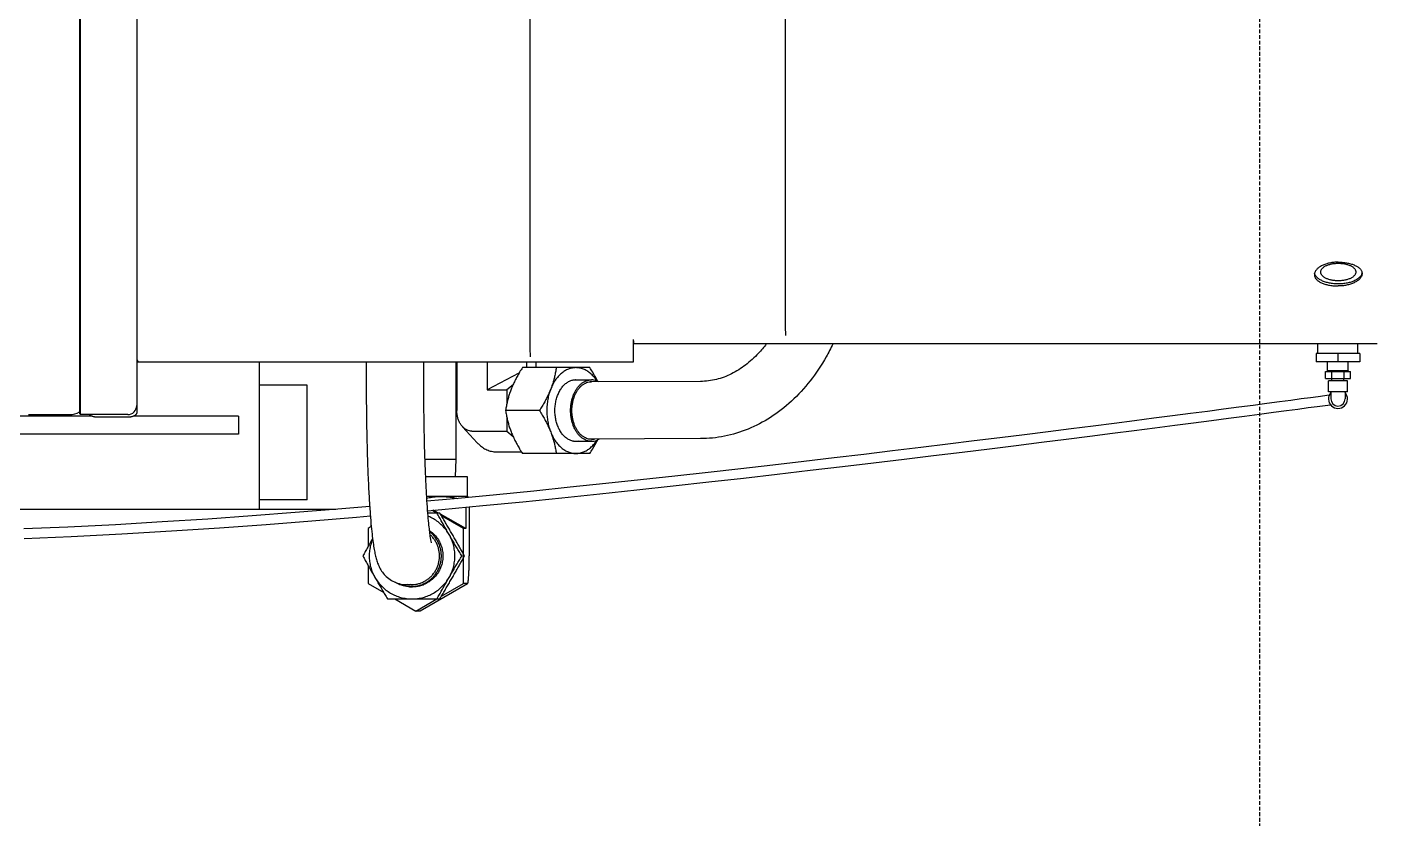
# Model space of a CAD drawing. Extents: x 0 to 160756, y 0 to 229247.
# Drawn here: x 65625 to 66523, y 100589 to 101116 of the extents above; entities that cross this region are included whole.
import ezdxf
from ezdxf.xclip import XClip

# ---------------------------------------------------------------- set-up
doc = ezdxf.new("R2010")
doc.units = 0
doc.header["$LTSCALE"] = 10
doc.header["$XCLIPFRAME"] = 2
doc.linetypes.add('H12設備棟3F$0$HIDDEN', pattern=[0.375, 0.25, -0.125])
doc.layers.add('H12設備棟3F$0$ARC-BEAM', color=252, linetype='H12設備棟3F$0$HIDDEN')
doc.layers.add('XCM7Q30CDA-200K$0$UER-FUTUER', color=9, linetype='Continuous')

# ---------------------------------------------------------------- blocks, each defined once
blk = doc.blocks.new('H12設備棟3F')
at = {"layer": 'H12設備棟3F$0$ARC-BEAM'}
blk.add_line((66445.22893119445, 99600.29758298093), (66445.22893119445, 103625.2975829809), dxfattribs=at)
blk = doc.blocks.new('XCM7Q30CDA-200K$0$A$C0f61af94')
at = {"linetype": 'Continuous'}
for p, q in [((2697.333148241145, 2061.385548924241), (2697.333148241145, 1680.658356842745)), ((2735.41609457662, 2052.65564397625), (2735.41609457662, 1681.223831240713)), ((2997.298822657656, 1724.284361858881), (2997.298822657656, 1982.401933739253)), ((3167.222730191163, 1738.705863957148), (3167.222730191163, 1982.431700040208)), ((2697.967864013408, 1680.023641070482), (2697.967863653597, 1966.99263723605)), ((3535.157967621053, 1781.493363740199), (3535.607757509293, 1781.489850510232)), ((3535.607758216196, 1765.628332345339), (3535.157967621053, 1765.625469433755)), ((3167.504429805151, 1732.746499267625), (3167.222730191163, 1738.705863957148)), ((3065.918094729248, 1730.003132925398), (3065.918094729248, 1715.007974974447)), ((3066.267938068311, 1727.496500219495), (3065.918094729248, 1727.46357378806)), ((3066.267938068311, 1727.002603741508), (3066.267938068311, 1729.14856109659)), ((3561.046344288421, 1727.002603741508), (3066.267938068311, 1727.002603741508)), ((3521.62902592418, 1720.655446018936), (3521.62902592418, 1727.002603741508)), ((3548.287088359008, 1720.655446018936), (3548.287088359008, 1727.002603741508)), ((2997.580427088717, 1718.355839206182), (2997.298822657656, 1724.284361858881)), ((3520.359594379668, 1720.655446018936), (3520.359594379668, 1715.069947223077)), ((3549.556519903519, 1720.655446018936), (3520.359594379668, 1720.655446018936)), ((3534.958057141572, 1720.655446018936), (3534.958057141572, 1715.069947223077)), ((3549.556519903519, 1720.655446018936), (3549.556519903519, 1715.069947223077)), ((3065.918094729248, 1715.007974974447), (2735.41609457662, 1715.007974974447)), ((2817.131502157077, 1616.985269853714), (2817.131502157077, 1715.007974974447)), ((3549.556519903519, 1715.069947223077), (3520.359594379668, 1715.069947223077)), ((3526.705528330262, 1703.962421208576), (3526.705528330262, 1708.722789500505)), ((3526.705528330262, 1708.722789500505), (3543.210585952926, 1708.722789500505)), ((3527.817504703693, 1708.754525289114), (3528.10312680123, 1709.040147386622)), ((3527.817504703693, 1708.722789500505), (3527.817504703693, 1708.754525289114)), ((3542.098609579494, 1708.754525289114), (3527.817504703693, 1708.754525289114)), ((3528.10312680123, 1709.040147386622), (3528.10312680123, 1715.069947223077)), ((3541.812987481957, 1709.040147386622), (3528.10312680123, 1709.040147386622)), ((3530.831792735931, 1703.962421208576), (3530.831792735931, 1708.722789500505)), ((3539.084321547285, 1703.962421208576), (3539.084321547285, 1708.722789500505)), ((3541.812987481957, 1709.040147386622), (3541.812987481957, 1715.069947223077)), ((3542.098609579494, 1708.754525289114), (3541.812987481957, 1709.040147386622)), ((3542.098609579494, 1708.722789500505), (3542.098609579494, 1708.754525289114)), ((3543.210585952926, 1703.962421208576), (3543.210585952926, 1708.722789500505)), ((2848.867290769951, 1699.498320247178), (2817.131502157077, 1699.498320247178)), ((2848.867290769951, 1623.332427576286), (2848.867290769951, 1699.498320247178)), ((3526.705528330262, 1703.962421208576), (3543.210585952926, 1703.962421208576)), ((3528.610899419044, 1695.235079340026), (3528.610899419044, 1702.375631777919)), ((3541.305103925042, 1702.375631777919), (3528.611010358145, 1702.375631777919)), ((3530.991083564964, 1702.375631777919), (3530.991083564964, 1703.962421208576)), ((3538.925030718179, 1702.375631777919), (3538.925030718179, 1703.962421208576)), ((3541.305214864173, 1695.235079340026), (3541.305214864173, 1702.375631777919)), ((3541.305155577138, 1695.235079340026), (3528.610958706107, 1695.235079340026)), ((3530.197688849672, 1695.235079340026), (3530.197688849672, 1690.474711048097)), ((3539.71842543353, 1695.235079340026), (3539.71842543353, 1690.474711048097)), ((2697.333148241145, 1680.658356842745), (2697.967864013408, 1680.023641070482)), ((2705.502031526834, 1678.95751848357), (2642.709608835925, 1678.95751848357)), ((2663.442921035938, 1679.998652260561), (2690.886035278862, 1679.998652260561)), ((2729.418780193082, 1680.023641070482), (2697.967864013408, 1680.023641070482)), ((2729.418780193082, 1678.225174048945), (2709.427732247961, 1678.225174048945)), ((2803.137768595494, 1678.95751848357), (2733.344480912623, 1678.95751848357)), ((2803.137768595494, 1678.95751848357), (2803.137768595494, 1666.962889716509)), ((2803.137768595494, 1666.962889716509), (2642.709608835925, 1666.962889716509)), ((2848.867290769951, 1623.332427576286), (2817.131502157077, 1623.332427576286)), ((2628.569265358732, 1616.985269853714), (2867.899674014581, 1616.985269853714))]:
    blk.add_line(p, q, dxfattribs=at)
at = {"linetype": 'Continuous', "lineweight": 30}
for p, q in [((2888.213671335528, 1715.007974974447), (2888.213671335528, 1700.091203648117)), ((2926.296617671003, 1715.007974974447), (2926.296617671003, 1700.091203648117)), ((2948.075405060707, 1650.400586368647), (2948.075405060707, 1715.007974974447)), ((2948.485700154852, 1715.007974974447), (2948.485700154852, 1682.689847134927)), ((2968.667819379218, 1715.007974974447), (2968.667819379218, 1696.431846708598)), ((2989.866372761157, 1707.530333973875), (2968.667819379218, 1696.431846708598)), ((3037.06782822324, 1711.252056886515), (2992.139804104983, 1711.252056886515)), ((2994.9155867183, 1715.007974974447), (2994.9155867183, 1711.252056886515)), ((3000.981234834559, 1715.007974974447), (3000.981234834559, 1711.252056886515)), ((2985.903415944253, 1699.90060769199), (2981.825133370556, 1696.431846708598)), ((3026.149390265695, 1703.115000686172), (3038.094554528725, 1703.115000686172)), ((3110.640133680325, 1702.063311407182), (3037.244589451395, 1701.813073015132)), ((2968.667819379218, 1696.431846708598), (2981.825133370556, 1696.431846708598)), ((2981.825133370556, 1696.431846708598), (2981.825133370556, 1687.545016646574)), ((3003.486741822184, 1682.689847134927), (2980.946108637436, 1682.689847134927)), ((2952.274146276599, 1671.957817778224), (2962.128240514648, 1661.225788421521)), ((2981.825133370556, 1677.834713619974), (2981.825133370556, 1668.94784756127)), ((2958.576759767035, 1668.94784756127), (2981.825133370556, 1668.94784756127)), ((2981.825133370556, 1668.94784756127), (2985.903411138395, 1665.479090664041)), ((3110.76997480265, 1663.980586414211), (3036.2165393451, 1663.726400250787)), ((2974.73346749552, 1655.2058479876), (2991.461180346887, 1655.2058479876)), ((3037.06782822324, 1654.127637383339), (2992.139804104983, 1654.127637383339)), ((3026.149390265695, 1662.264693583682), (3038.094554528725, 1662.264693583682)), ((2927.086794795163, 1650.400586368647), (2948.075405060707, 1650.400586368647)), ((2947.66562291923, 1638.665961171151), (2948.075405060707, 1650.400586368647)), ((2955.691701409349, 1638.665961171151), (2927.540230900209, 1638.665961171151)), ((2955.69199432779, 1625.463873108194), (2955.69199432779, 1638.665961171151)), ((2955.6328006845, 1625.463873108194), (2928.226761181795, 1625.463873108194)), ((2954.514228679007, 1618.334881624469), (2954.514228679007, 1604.180275017541)), ((2955.705794050606, 1625.450065697602), (2955.75119575001, 1625.428242911512)), ((2955.75119575001, 1625.428242911512), (2955.778477574713, 1625.410551371446)), ((2956.751372689978, 1618.546181658035), (2956.751372689978, 1585.857608919323)), ((2891.16103873984, 1609.870359547582), (2891.16103873984, 1605.153289728856)), ((2937.170193031736, 1614.419818670911), (2928.997146589521, 1614.419818670911)), ((2935.129731467314, 1614.419818670911), (2931.997452108786, 1616.231620377148)), ((2936.186789754836, 1614.419818670911), (2932.811580353969, 1616.305548812554)), ((2954.514228679007, 1604.180275017541), (2937.661243513765, 1613.596041071549)), ((2952.832061206951, 1604.180275017541), (2938.242590565496, 1612.619250209595)), ((2891.562126793739, 1605.385290753256), (2889.478871267784, 1604.180275017541)), ((2889.478871267784, 1604.180275017541), (2889.478871267784, 1592.220554194588)), ((2952.832061206951, 1587.290407861001), (2952.832061206951, 1604.180275017541)), ((2954.514228679007, 1604.180275017541), (2952.832061206951, 1604.180275017541)), ((2951.755899486772, 1585.857608919323), (2953.629834601481, 1585.857608919323)), ((2952.832061206951, 1567.534942821105), (2952.832061206951, 1584.424810884448)), ((2889.478871267784, 1579.494663663267), (2889.478871267784, 1567.534942821105)), ((2889.478871267784, 1567.534942821105), (2899.861242391358, 1561.529476651165)), ((2915.120683649817, 1566.800989273441), (2919.44828491057, 1566.814669337866)), ((2917.827926489845, 1566.758117722653), (2917.356856415718, 1566.804112741942)), ((2917.847703655963, 1566.756443974577), (2917.827926489845, 1566.758117722653)), ((2918.867878287332, 1565.293674498607), (2918.680877025501, 1565.292817898182)), ((2924.035204315078, 1549.23513139569), (2955.637758112556, 1567.526377663016)), ((2938.242591374757, 1559.095968096051), (2952.832061206951, 1567.534942821105)), ((2955.6328006845, 1567.534942821105), (2952.832061206951, 1567.534942821105)), ((2955.6328006845, 1567.534942821105), (2955.672584245287, 1567.547024977088)), ((2902.37697477758, 1557.295399167735), (2937.170193031736, 1557.295399167735)), ((2907.181201005777, 1557.295399167735), (2921.155466237367, 1549.2122767213)), ((2921.155466237367, 1549.2122767213), (2935.129731467314, 1557.295399167735)), ((2923.956205714916, 1549.2122767213), (2921.155466237367, 1549.2122767213)), ((2924.035204315078, 1549.23513139569), (2923.956205714916, 1549.2122767213))]:
    blk.add_line(p, q, dxfattribs=at)
at = {"linetype": 'Continuous'}
for points in [[(3529.085887154797, 1692.882710295176), (3521.846953892134, 1691.909509400022), (3516.590865585225, 1691.205066578157), (3510.496707058424, 1690.390119638803), (3503.600539715291, 1689.470057213679), (3495.95332690551, 1688.452279742472), (3487.618790048029, 1687.345907908893), (3478.631944405293, 1686.156282311829), (3469.001739113883, 1684.885360372311), (3458.776661048367, 1683.540414219475), (3448.016425253809, 1682.130269256479), (3436.726023709125, 1680.656613311497), (3424.885925483599, 1679.117849846676), (3412.49806995831, 1677.515213387582), (3399.554785330358, 1675.848743655632), (3386.039202032363, 1674.117363862621), (3371.945261390254, 1672.321457771075), (3357.284000933345, 1670.4636332628), (3342.045842555555, 1668.543925419683), (3326.222663407912, 1666.562624861981), (3309.831624058686, 1664.523230119041), (3292.884424225485, 1662.428558230167), (3275.359054968838, 1660.277326908807), (3257.24113077212, 1658.069659899513), (3238.573945342767, 1655.813174619994), (3219.381995002404, 1653.513356429903), (3199.63889224903, 1651.169884415329), (3179.410015807502, 1648.793658424896), (3158.716520921153, 1646.390562874731), (3137.467259340876, 1643.95406479112), (3115.706862539824, 1641.494080487115), (3093.507649095045, 1639.024086969279), (3070.826426996064, 1636.545454755062), (3047.635883064213, 1634.062575343574), (3023.942301325529, 1631.58409577141), (2999.721386077275, 1629.115768548989), (2974.888477561501, 1626.65783309711), (2949.413383135441, 1624.216681425401), (2928.427234546762, 1622.276075687623)], [(2928.877814551641, 1615.948335868045), (2938.437267257468, 1616.816399808653), (2965.749405682975, 1619.396053044518), (2992.418085352139, 1622.006530430852), (3018.380137880013, 1624.630770498989), (3043.64268771463, 1627.258291222854), (3068.323294410817, 1629.890852158496), (3092.511638043143, 1632.528677482318), (3116.163781491647, 1635.158356949876), (3139.233789710168, 1637.767087817498), (3161.791130563579, 1640.356323970103), (3183.769049958923, 1642.912981796195), (3205.111486957321, 1645.425626499506), (3225.911513914238, 1647.901035627423), (3246.151740022193, 1650.333631236164), (3265.755760111642, 1652.710988844672), (3284.728467312962, 1655.03072131869), (3303.050161962994, 1657.287843484199), (3320.70735995275, 1659.47875165414), (3337.714562852387, 1661.603525605606), (3354.095796099995, 1663.663560499423), (3369.843423340804, 1665.656369841061), (3384.927749256487, 1667.576684775529), (3399.351666594783, 1669.423388478128), (3413.138759644266, 1671.198100260546), (3426.294818352908, 1672.900254073858), (3438.823239009449, 1674.529043837407), (3450.750099761644, 1676.086690017692), (3462.097079282554, 1677.574888149844), (3472.78971257052, 1678.982633197127), (3482.780189040161, 1680.302469800503), (3492.071874889691, 1681.533834249174), (3500.624850676701, 1682.670573338604), (3508.35480424609, 1683.700688278652), (3515.197772196087, 1684.614897433683), (3521.107839682649, 1685.406366097886), (3529.970472970468, 1686.597303179675)], [(2890.485416688738, 1618.906027543504), (2869.206776835374, 1617.091546872121), (2840.994068500731, 1614.797647362822), (2812.189591990566, 1612.586999413208), (2782.764331685394, 1610.482844244587), (2752.469326512291, 1608.499171641888), (2721.293916165057, 1606.67527892605), (2689.472016057174, 1605.070110376837), (2660.304715623919, 1603.85597223496)], [(2660.539718484884, 1597.513166481964), (2691.696257290881, 1598.819129150928), (2725.443282104185, 1600.547345554121), (2758.469830891336, 1602.516383044858), (2790.512971208722, 1604.658046879384), (2821.577918177019, 1606.926552393794), (2851.929361149101, 1609.304635122389), (2881.606610945397, 1611.766105951116), (2890.942250633831, 1612.578115508251)]]:
    blk.add_lwpolyline(points, dxfattribs=at)
for centre, radius, start, end in [((3534.958057141572, 1690.474711048097), 6.347157722574821, 138.6072093409657, 41.39279065903427), ((3534.958057141572, 1690.474711048097), 4.760368291931115, 180, 0), ((3534.958057141572, 1690.474711048097), 4.760368291931115, 180, 0), ((2690.886035278862, 1692.692967705705), 12.69431544514964, 270, 300.5223224752332), ((2729.418780193082, 1686.02095545402), 5.997314383535263, 270, 0)]:
    blk.add_arc(centre, radius, start, end, dxfattribs=at)
for points, start_tangent, end_tangent in [([(3535.157967621053, 1781.493363740199), (3533.69493068564, 1781.456128113627), (3532.244214623308, 1781.344811724659), (3530.818067944347, 1781.160583734541), (3529.428579855899, 1780.905382406505), (3528.087597542471, 1780.581899031386), (3526.806616734539, 1780.19354857596), (3525.596680357528, 1779.744431445637), (3524.46824994903, 1779.239274528518), (3523.431098601548, 1778.68336478027), (3522.494188292141, 1778.082460091304), (3521.665582018264, 1777.442700518484), (3520.952354848458, 1776.770502487692), (3520.360543783347, 1776.072465026285), (3519.895103337039, 1775.355267639155), (3519.559891674682, 1774.625588495794), (3519.357664963638, 1773.890035248492), (3519.290073314609, 1773.155077494506)], (-0.9999999999999999, 1.224646799147353e-16), (2.298802359655371e-05, -0.9999999997357755)), ([(3523.453858814217, 1774.914053440283), (3523.468830984842, 1775.210456399698), (3523.58877734447, 1775.8002208213), (3523.827439251676, 1776.380891966124), (3524.182367713598, 1776.94651136316), (3524.649920682714, 1777.491274992266), (3525.225300432212, 1778.00959283988), (3525.902602788454, 1778.496146263715), (3526.674877713333, 1778.945942568302), (3527.534200619382, 1779.354366234882), (3528.471753690537, 1779.717226284192), (3529.477916366071, 1780.030799279615), (3530.542364053428, 1780.29186753722), (3531.65417407894, 1780.497752146228), (3532.801937767508, 1780.646340451116), (3533.973877509983, 1780.736107733042), (3535.157967621053, 1780.766132860488)], (1.224646799147353e-16, 0.9999999999999999), (0.9999999999999999, -1.224646799147353e-16)), ([(3535.157967621053, 1780.766132860488), (3536.342057730537, 1780.736107733042), (3537.513997474583, 1780.646340451116), (3538.661761163152, 1780.497752146228), (3539.773571188678, 1780.29186753722), (3540.838018876035, 1780.030799279615), (3541.844181551583, 1779.717226284192), (3542.781734622709, 1779.354366234882), (3543.641057528774, 1778.945942568302), (3544.413332453638, 1778.496146263715), (3545.09063480988, 1778.00959283988), (3545.666014559407, 1777.491274992266), (3546.133567528494, 1776.94651136316), (3546.488495990416, 1776.380891966124), (3546.727157897622, 1775.8002208213), (3546.847104257249, 1775.210456399698), (3546.862076426274, 1774.914053440283)], (0.9999999999999999, -1.224646799147353e-16), (-1.224646799147353e-16, -0.9999999999999999)), ([(3535.607757714009, 1781.48985050703), (3537.089966310683, 1781.435147057811), (3538.561251253414, 1781.317159552185), (3540.001592817498, 1781.13684500962), (3541.393009898078, 1780.896494308225), (3542.728787918037, 1780.597208137522), (3543.998313604388, 1780.240738162713), (3545.190677013859, 1779.829328738764), (3546.295243265587, 1779.365762787478), (3547.301475928994, 1778.853684998336), (3548.201598956643, 1778.296298164336), (3548.986733233425, 1777.698500023442), (3549.651709645259, 1777.063660351472), (3550.189796976047, 1776.397776521961), (3550.597732513997, 1775.7045037957), (3550.871245445247, 1774.990864132211), (3551.008704225169, 1774.260986768815), (3551.025815912915, 1773.892901017985)], (0.9998779593361952, -0.01562262569755747), (-1.002610930638467e-05, -0.9999999999497385)), ([(3519.290073314609, 1773.155077494506), (3519.357664859708, 1772.426989094805), (3519.55988999705, 1771.71181588764), (3519.895098484834, 1771.015340037353), (3520.360537295041, 1770.343047517687), (3520.952347494953, 1769.700103930663), (3521.665574058599, 1769.091323456494), (3522.494179951871, 1768.521149318287), (3523.431090206868, 1767.993625725838), (3524.468241680734, 1767.512385593101), (3525.596672543412, 1767.080633162012), (3526.806609497769, 1766.701145049999), (3528.087591194941, 1766.376270010078), (3529.428574463149, 1766.107944872521), (3530.818063768587, 1765.897709686906), (3532.244211672616, 1765.746731540203), (3533.69492913915, 1765.655824615009), (3535.157967621053, 1765.625469433755)], (2.298801335599934e-05, -0.9999999997357757), (0.9999999999999999, -1.224646799147353e-16)), ([(3519.626489237708, 1773.289046646692), (3519.451585598479, 1773.784935034302), (3519.388241197914, 1774.033055259672)], (-0.3860293711477353, 0.9224864902052952), (-0.2179843041991765, 0.9759522750231185)), ([(3535.157967621053, 1766.980106287068), (3533.649628372179, 1767.016031813895), (3532.154948878393, 1767.123483047297), (3530.68746518546, 1767.301486893411), (3529.260467057364, 1767.548431320509), (3527.886877606274, 1767.862079963641), (3526.579136271437, 1768.239592368394), (3525.349086162183, 1768.67754972649), (3524.20786680383, 1769.171985828434), (3523.165813253145, 1769.718422984937), (3522.232362509763, 1770.311912573612), (3521.415968047382, 1770.947079863676), (3520.724023260889, 1771.618172680566), (3520.162794510485, 1772.319113504243), (3519.737364368251, 1773.043554505261), (3519.626489237708, 1773.289046646692)], (-0.9999999999999999, 1.224646799147353e-16), (-0.386029371591302, 0.9224864900196774)), ([(3535.157967621053, 1769.061974020064), (3533.973877509983, 1769.091999147524), (3532.801937767508, 1769.18176642945), (3531.65417407894, 1769.330354734324), (3530.542364053428, 1769.536239343346), (3529.477916366071, 1769.797307602552), (3528.471753690537, 1770.11088059796), (3527.534200619382, 1770.473740645684), (3526.674877713333, 1770.882164312265), (3525.902602788454, 1771.331960616852), (3525.225300432212, 1771.818514042272), (3524.649920682714, 1772.336831889887), (3524.182367713598, 1772.881595517407), (3523.827439251676, 1773.447214914442), (3523.58877734447, 1774.027886059252), (3523.468830984842, 1774.617650482469), (3523.453858814217, 1774.914053440283)], (-0.9999999999999999, 1.224646799147353e-16), (1.224646799147353e-16, 0.9999999999999999)), ([(3546.862076426274, 1774.914053440283), (3546.847104257249, 1774.617650482469), (3546.727157897622, 1774.027886059252), (3546.488495990416, 1773.447214914442), (3546.133567528494, 1772.881595517407), (3545.666014559407, 1772.336831889887), (3545.09063480988, 1771.818514042272), (3544.413332453638, 1771.331960616852), (3543.641057528774, 1770.882164312265), (3542.781734622709, 1770.473740645684), (3541.844181551583, 1770.11088059796), (3540.838018876035, 1769.797307602552), (3539.773571188678, 1769.536239343346), (3538.661761163152, 1769.330354734324), (3537.513997474583, 1769.18176642945), (3536.342057730537, 1769.091999147524), (3535.157967621053, 1769.061974020064)], (-1.224646799147353e-16, -0.9999999999999999), (-0.9999999999999999, 1.224646799147353e-16)), ([(3550.864349643613, 1773.784935034302), (3550.578570872225, 1773.043554505261), (3550.153140731607, 1772.319113504243), (3549.591911981217, 1771.618172680566), (3548.899967194709, 1770.947079863676), (3548.083572732343, 1770.311912573612), (3547.150121988947, 1769.718422984937), (3546.108068438261, 1769.171985828434), (3544.966849078337, 1768.67754972649), (3543.736798970654, 1768.239592368394), (3542.429057635818, 1767.862079963641), (3541.055468184728, 1767.548431320509), (3539.628470055031, 1767.301486893411), (3538.160986363699, 1767.123483047297), (3536.666306869927, 1767.016031813895), (3535.157967621053, 1766.980106287068)], (-0.2762891023585742, -0.9610745714656556), (-0.9999999999999999, 1.224646799147353e-16)), ([(3551.025815912915, 1773.892901017985), (3551.008661824933, 1773.522817753648), (3550.871102467674, 1772.780605278749), (3550.59748336958, 1772.042857201493), (3550.189427253601, 1771.314481087436), (3549.651190845572, 1770.603838082039), (3548.986158532338, 1769.916237846002), (3548.200858708922, 1769.259490523546), (3547.300720542422, 1768.639236072268), (3546.294272762563, 1768.062549100126), (3545.189742844974, 1767.535232216702), (3543.997142818262, 1767.063127161251), (3542.727700483389, 1766.651542730877), (3541.391736834557, 1766.304618395094), (3540.000732090906, 1766.026125733784), (3538.560858034296, 1765.818477084322), (3537.089873301171, 1765.685301370424), (3535.607758544065, 1765.628332350141)], (-1.002613568374137e-05, -0.9999999999497383), (-0.9999189476287095, -0.01273177808060826)), ([(3550.928036321289, 1774.034589044837), (3550.864349643613, 1773.784935034302)], (-0.2176194681615027, -0.9760336915686386), (-0.2762891038351586, -0.961074571041168)), ([(3550.992894648749, 1774.402976233483), (3550.928036321289, 1774.034589044837)], (-0.1281926624370669, -0.9917492834871605), (-0.21761946448431, -0.976033692388517)), ([(2735.41609457662, 1717.275703932595), (2735.442122869863, 1717.042421438848), (2735.521905688482, 1716.758644420697), (2735.658836827861, 1716.418171178491), (2735.855297444155, 1716.017472172782), (2736.114781324868, 1715.549697103153), (2736.440379369014, 1715.007974974447)], (-1.224646799147353e-16, -0.9999999999999999), (0.5260930776005718, -0.8504269949271119)), ([(2735.41609457662, 1681.223831240713), (2735.3723778891, 1680.862426245425), (2735.241759634795, 1680.506076016987), (2735.026455824482, 1680.160610445571), (2734.728959041298, 1679.830114948098), (2734.354690398395, 1679.52055716906), (2733.907549891752, 1679.235193112792), (2733.396056447309, 1678.979446390586), (2732.825328336388, 1678.755876136463), (2732.206212776699, 1678.568741815805), (2731.54522178178, 1678.419993424206), (2730.854290637304, 1678.312341519078), (2730.141590183659, 1678.247032391911), (2729.418780193082, 1678.225174048945)], (-1.224646799147353e-16, -0.9999999999999999), (-0.9999999999999999, 1.224646799147353e-16)), ([(2709.427732247961, 1678.225174048945), (2708.70492225737, 1678.247032391911), (2707.99222180371, 1678.312341519078), (2707.301290659278, 1678.419993424206), (2706.640299664316, 1678.568741815805), (2706.021184104655, 1678.755876136463), (2705.450455993705, 1678.979446390586), (2704.93896254932, 1679.235193112792), (2704.491822041047, 1679.52055716906), (2704.117553398159, 1679.830114948098), (2703.93215072446, 1680.023141366255)], (-0.9999999999999999, 1.224646799147353e-16), (-0.6580277535914726, 0.7529936756064824))]:
    blk.add_spline(points, degree=3, dxfattribs=dict(at, start_tangent=start_tangent, end_tangent=end_tangent))
at = {"linetype": 'Continuous', "lineweight": 30}
for points, start_tangent, end_tangent in [([(3154.477041503109, 1727.002260749505), (3149.253120810623, 1720.795822778586), (3140.670390387808, 1712.983921932639), (3131.295656957678, 1707.114651612166), (3121.226894485531, 1703.386941209537), (3110.640133680325, 1702.063311407182)], (-0.6051995561275595, -0.796073801392186), (-0.9999941878782228, -0.003409429537881376)), ([(3198.788337677295, 1726.98605433479), (3194.331360039665, 1718.452619111034), (3183.653611171147, 1702.47833264574), (3171.166172364407, 1688.919077001978), (3157.263383851736, 1678.138117548326), (3142.321313116947, 1670.329768020878), (3126.702597433949, 1665.596006878186), (3110.76997480265, 1663.980586414211)], (-0.4324321813399472, -0.9016664619145902), (-0.9999941878782151, -0.003409429540117208)), ([(2992.139804104983, 1711.252056886515), (2990.303600575542, 1708.273769576248), (2988.657196629269, 1705.400710541231), (2987.174697410752, 1702.578811519794), (2985.845523289579, 1699.77365177685), (2984.669645545742, 1696.970952010728)], (-0.5370654018656853, -0.8435406060877273), (-0.364884918661102, -0.9310526280150232)), ([(3014.680437289717, 1711.252056886515), (3014.182224717297, 1708.273769576248), (3013.576691702503, 1705.400710541231), (3012.847353772726, 1702.578811519794)], (-0.145564489937635, -0.9893487652335735), (-0.272900794963065, -0.9620421800048724)), ([(3027.747443581917, 1711.252056886515), (3025.216115265983, 1711.007571305541), (3022.728436753969, 1710.278424290285), (3020.326900617467, 1709.077242636064), (3018.052512004724, 1707.424674926733), (3015.944097690561, 1705.349037624532), (3014.037652007813, 1702.885833565539), (3013.453098084923, 1701.986297251162)], (-0.9999999999999999, 1.224646799147353e-16), (-0.5281952889981005, -0.8491229220084765)), ([(3041.79547866073, 1702.374933386673), (3041.45723515602, 1702.885833565539), (3039.550789473287, 1705.349037624532), (3037.44237515908, 1707.424674926733), (3035.167986547967, 1709.077242636064), (3032.766450409923, 1710.278424290285), (3030.278771899437, 1711.007571305541), (3027.747443581917, 1711.252056886515)], (-0.5424562179940525, 0.8400840741018655), (-0.9999999999999999, 1.224646799147353e-16)), ([(3042.22967862137, 1702.182541124537), (3042.032568647846, 1702.579543833461), (3040.550107687377, 1705.401307110878), (3038.904098626677, 1708.273657252153), (3037.06782822324, 1711.252056886515)], (-0.4420577661306945, 0.8969865837366466), (-0.5370654017994224, 0.8435406061299151)), ([(2888.213671335528, 1700.091203648117), (2888.326777081631, 1680.598404775868), (2888.663742114004, 1661.622262076155), (2889.216822756323, 1643.689854682845), (2889.900947956514, 1628.626933724387), (2890.626642424992, 1616.808821938044), (2891.358340600258, 1607.577415180174), (2892.078990727634, 1600.373204124), (2892.785404332535, 1594.72883730063), (2893.487877633161, 1590.24928953957), (2894.215105827665, 1586.588133263402), (2895.028633943206, 1583.421392322474), (2896.048093181307, 1580.444792242255), (2897.480089984572, 1577.415069927956), (2899.511549391405, 1574.379559707886), (2902.294511669636, 1571.508845824297), (2905.880846334374, 1569.081321802078), (2910.086906584809, 1567.44254229276), (2915.120683649817, 1566.800989273441)], (-1.224646799147353e-16, -0.9999999999999999), (0.9999950037000422, 0.003161103439099569)), ([(2926.296617671003, 1700.091203648117), (2926.398097256882, 1681.832449251626), (2926.699129290602, 1664.090555428935), (2927.185423160263, 1647.479868344279), (2927.772488860748, 1633.702077519643), (2928.391175206256, 1622.812865070024), (2929.006447207095, 1614.300687608586), (2929.595400830207, 1607.733374709002), (2930.141754915094, 1602.759385250101), (2930.631640811422, 1599.100280469662), (2931.048925407667, 1596.545810884476), (2931.369335210344, 1594.947202813462), (2931.480418060688, 1594.533733275239)], (-1.224646799147353e-16, -0.9999999999999999), (0.2602134487773726, -0.9655511177951096)), ([(3012.57359753926, 1701.642397249088), (3011.977811185468, 1699.77365177685), (3010.956900381396, 1696.970952010728)], (-0.2882905470257744, -0.957542981017343), (-0.3648849186874397, -0.9310526280047013)), ([(3012.894731907072, 1701.048286949561), (3012.365730382851, 1700.077150841797), (3010.956900382982, 1696.970952012314)], (-0.4948706623260453, -0.8689666435306831), (-0.3648849185985824, -0.931052628039525)), ([(3012.847353772726, 1702.578811519794), (3012.57359753926, 1701.642397249088)], (-0.272900794318556, -0.9620421801876994), (-0.2882905467627188, -0.9575429810965421)), ([(3013.453098084923, 1701.986297251162), (3012.894731907072, 1701.048286949561)], (-0.528195289357866, -0.849122921784685), (-0.4948706626586979, -0.8689666433412397)), ([(3026.14869516097, 1662.260592578532), (3025.563713018622, 1662.378242815976), (3023.433753149409, 1663.131568627883), (3021.410010653344, 1664.36648416637), (3019.542316790219, 1666.052581712123), (3017.876660378839, 1668.148343949535), (3016.454055409864, 1670.602166256096), (3015.309531137871, 1673.353627381439), (3014.471269550879, 1676.334977222694), (3013.95991142829, 1679.472805053403), (3013.788048106057, 1682.689847134927), (3013.95991142829, 1685.906889216451), (3014.471269550879, 1689.044717045559), (3015.309531137871, 1692.026066886814), (3016.454055409864, 1694.777528013772), (3017.876660378839, 1697.231350318732), (3019.542316790219, 1699.32711255613), (3021.410010653344, 1701.013210103483), (3023.433753149409, 1702.248125641985), (3025.563713018622, 1703.001451453878), (3026.14869516097, 1703.119101691336)], (-0.9859377749884282, 0.1671128476535178), (0.9859377749884282, 0.1671128476535176)), ([(3038.094554528725, 1662.264693583682), (3036.423360531524, 1662.413615950165), (3034.776536306235, 1662.858211423707), (3033.178096257572, 1663.591996805073), (3031.651349242151, 1664.604271847493), (3030.218558667941, 1665.880275303483), (3028.900617849213, 1667.401400169329), (3027.716745330297, 1669.145465016336), (3026.684204638106, 1671.087037455625), (3025.818052540548, 1673.197804986412), (3025.130919487332, 1675.446987867152), (3024.632825423454, 1677.801787944991), (3024.331033683557, 1680.227866932692), (3024.229945069761, 1682.689847134927), (3024.331033683557, 1685.151827337162), (3024.632825423454, 1687.577906324863), (3025.130919487332, 1689.932706402702), (3025.818052540548, 1692.181889281856), (3026.684204638106, 1694.292656814228), (3027.716745330297, 1696.234229251917), (3028.900617849213, 1697.978294100525), (3030.218558667941, 1699.49941896637), (3031.651349242151, 1700.775422422361), (3033.178096257572, 1701.787697464781), (3034.776536306235, 1702.521482844561), (3036.423360531524, 1702.966078319689), (3038.094554528725, 1703.115000686172)], (-0.9999999999999999, 1.224646799147353e-16), (0.9999999999999999, -1.224646799147353e-16)), ([(3036.215663668409, 1663.722327844021), (3034.858717286115, 1664.123641859129), (3033.304688919379, 1664.867504366339), (3031.826199596384, 1665.892435865942), (3030.446565975129, 1667.182272575359), (3029.187545701207, 1668.716672998766), (3028.06899427851, 1670.471438725901), (3027.108551929239, 1672.418896051502), (3026.321365403463, 1674.528332411996), (3025.719849103567, 1676.766480736449), (3025.313489299981, 1679.09804408536), (3025.108694530936, 1681.48625231492), (3025.108694530936, 1683.893441954933), (3025.313489299981, 1686.281650184494), (3025.719849103567, 1688.613213533405), (3026.321365403463, 1690.851361856257), (3027.108551929239, 1692.960798216751), (3028.06899427851, 1694.908255543967), (3029.187545701207, 1696.663021271088), (3030.446565975129, 1698.197421694495), (3031.826199596384, 1699.487258403911), (3033.304688919379, 1700.512189903529), (3034.858717286115, 1701.256052409124), (3036.463776736986, 1701.70711476916), (3037.244193865336, 1701.81717268168)], (-0.9776537542382111, 0.2102216373828614), (0.9953768911958635, 0.09604605391820203)), ([(3026.14869516097, 1703.119101691336), (3027.747443581917, 1703.254638156068)], (0.9859377749197031, 0.167112848058983), (0.9999999999999999, -1.224646799147353e-16)), ([(3027.747443581917, 1703.254638156068), (3029.346192004479, 1703.119101691336)], (0.9999999999999999, -1.224646799147353e-16), (0.9859377749197031, -0.1671128480589833)), ([(3037.244193865336, 1701.81717268168), (3038.094554528725, 1701.858263457107)], (0.9953768911303474, 0.09604605459718037), (0.9999999999999999, -1.224646799147353e-16)), ([(3042.926778109206, 1701.834293841981), (3041.4125727512, 1702.521482844561), (3039.765748525926, 1702.966078319689), (3038.094554528725, 1703.115000686172)], (-0.8770603403685039, 0.4803802237318732), (-0.9999999999999999, 1.224646799147353e-16)), ([(2984.669645545742, 1696.970952010728), (2983.648575443382, 1694.167779251598), (2982.778984426623, 1691.362360187981), (2982.04971463597, 1688.540596908962), (2981.444342376388, 1685.668246767702), (2980.946108637436, 1682.689847134927)], (-0.3648849186517836, -0.9310526280186752), (-0.1455644898483535, -0.9893487652467094)), ([(3010.956900381396, 1696.970952010728), (3009.780811196266, 1694.167779251598), (3008.45148224679, 1691.362360187981), (3006.969021286321, 1688.540596908962), (3005.323012225621, 1685.668246767702), (3003.486741822184, 1682.689847134927)], (-0.3648849186588141, -0.9310526280159198), (-0.5370654018598336, -0.843540606091453)), ([(3010.956900382982, 1696.970952012314), (3009.835221978152, 1693.620132647891), (3009.02002635815, 1690.082292583931), (3008.52526192645, 1686.417965503657), (3008.359394308078, 1682.689847134927), (3008.52526192645, 1678.961728764596), (3009.02002635815, 1675.297401685923), (3009.835221978152, 1671.759561620362), (3010.956900382982, 1668.408742257539)], (-0.3648849186968884, -0.9310526280009983), (0.3648849186493892, -0.9310526280196134)), ([(2952.273540765353, 1671.958480399902), (2952.090351679639, 1672.162864723956), (2950.846559626458, 1673.856660076999), (2949.83764579249, 1675.818847347298), (2949.094265514141, 1677.989806471291), (2948.63900602558, 1680.303573950849), (2948.485700154852, 1682.689847134927)], (-0.6762728942245029, 0.7366511878339802), (1.224646799147353e-16, 0.9999999999999999)), ([(2980.946108637436, 1682.689847134927), (2981.444321209856, 1679.71155982466), (2982.049854223049, 1676.838500789643), (2982.779192152811, 1674.016601768206), (2983.64873474167, 1671.211442025262), (2984.669645544156, 1668.40874225914)], (0.1455644899322874, -0.9893487652343602), (0.3648849186631641, -0.931052628014215)), ([(3003.486741822184, 1682.689847134927), (3005.322945351596, 1679.71155982466), (3006.969349297869, 1676.838500789643), (3008.451848514786, 1674.016601768206), (3009.781022636002, 1671.211442025262), (3010.956900381396, 1668.40874225914)], (0.537065401865685, -0.8435406060877273), (0.3648849186611017, -0.9310526280150232)), ([(2958.576759767035, 1668.94784756127), (2956.824465654732, 1669.156619411762), (2955.125414113005, 1669.776591539878), (2953.531229961722, 1670.788926405105), (2952.273540765353, 1671.958480399902)], (-0.9999999999999999, 1.224646799147353e-16), (-0.6762728942781381, 0.7366511877847413)), ([(2984.669645544156, 1668.40874225914), (2985.845734730872, 1665.605569500025), (2987.175063678733, 1662.800150436393), (2988.657524640817, 1659.978387157375), (2990.303533701517, 1657.106037016114), (2992.139804104983, 1654.127637383339)], (0.3648849186588139, -0.9310526280159198), (0.5370654018598333, -0.843540606091453)), ([(3010.956900382982, 1668.408742257539), (3012.365730382851, 1665.302543428057), (3012.894731907072, 1664.331407320293)], (0.3648849185985822, -0.931052628039525), (0.494870662326045, -0.8689666435306833)), ([(3010.956900381396, 1668.40874225914), (3011.977970482156, 1665.605569500025), (3012.661364232263, 1663.44309368117)], (0.3648849188173686, -0.9310526279537813), (0.2834495226906451, -0.9589871574147618)), ([(3012.661364232263, 1663.44309368117), (3012.847561500545, 1662.800150436393), (3013.576831291168, 1659.978387157375), (3014.182203550779, 1657.106037016114), (3014.680437289717, 1654.127637383339)], (0.2834495226206305, -0.9589871574354565), (0.145564489819737, -0.9893487652509199)), ([(3012.894731907072, 1664.331407320293), (3013.453098084923, 1663.393397018692)], (0.4948706626586977, -0.86896664334124), (0.5281952893578657, -0.8491229217846852)), ([(3013.453098084923, 1663.393397018692), (3014.037652007813, 1662.493860704315), (3015.944097690561, 1660.030656643736), (3018.052512004724, 1657.955019343121), (3020.326900617467, 1656.302451632204), (3022.728436753969, 1655.101269977968), (3025.216115265983, 1654.372122964327), (3027.747443581917, 1654.127637383339)], (0.5281952889981002, -0.8491229220084766), (0.9999999999999999, -1.224646799147353e-16)), ([(3027.747443581917, 1654.127637383339), (3030.278771899437, 1654.372122964327), (3032.766450409923, 1655.101269977968), (3035.167986547967, 1656.302451632204), (3037.44237515908, 1657.955019343121), (3039.550789473287, 1660.030656643736), (3041.45723515602, 1662.493860704315), (3041.79547866073, 1663.004760883196)], (0.9999999999999999, -1.224646799147353e-16), (0.5424562179940527, 0.8400840741018653)), ([(3038.094554528725, 1663.521430812747), (3036.463776736986, 1663.672579500693), (3036.215663668409, 1663.722327844021)], (-0.9999999999999999, 1.224646799147353e-16), (-0.9776537541753815, 0.210221637675058)), ([(3037.06782822324, 1654.127637383339), (3038.904031752623, 1657.105924693606), (3040.550435698897, 1659.978983728623), (3042.032934915842, 1662.800882748474), (3042.229679489785, 1663.19715489175)], (0.5370654018448713, 0.843540606100979), (0.4420577429161038, 0.8969865951773862)), ([(3038.094554528725, 1662.264693583682), (3039.765748525926, 1662.413615950165), (3041.4125727512, 1662.858211423707), (3043.011012799863, 1663.591996805073), (3043.280218544678, 1663.74714492925)], (0.9999999999999999, -1.224646799147353e-16), (0.8597119573470544, 0.5107791601019922)), ([(3038.094554528725, 1663.521430812747), (3039.725332320435, 1663.672579500693), (3040.033225105857, 1663.73539157804)], (0.9999999999999999, -1.224646799147353e-16), (0.9762253100063649, 0.2167582619024637)), ([(2962.128224082029, 1661.225773333877), (2962.870715456025, 1660.454824751112), (2965.570977103867, 1658.201424582876), (2968.496849672825, 1656.551010651485), (2971.576288471115, 1655.544221622811), (2974.73346749552, 1655.2058479876)], (0.6763432685549396, -0.7365865754142013), (0.9999999999999999, -1.224646799147353e-16)), ([(3027.747443581917, 1662.125056113786), (3026.14869516097, 1662.260592578532)], (-0.9999999999999999, 1.224646799147353e-16), (-0.9859377749197031, 0.1671128480589833)), ([(3029.346192004479, 1662.260592578532), (3027.747443581917, 1662.125056113786)], (-0.9859377749197031, -0.167112848058983), (-0.9999999999999999, 1.224646799147353e-16)), ([(2928.292356227306, 1624.398647959402), (2930.066499226043, 1624.742077604125), (2934.096344702804, 1625.281216492804), (2938.116645191432, 1625.463873108194)], (0.9784743357619217, 0.2063685398874212), (0.9999999999999999, -1.224646799147353e-16)), ([(2938.116645191432, 1625.463873108194), (2941.332998779675, 1625.346756222309), (2944.551375057359, 1624.999497412311), (2947.791139833978, 1624.430037112848), (2948.956014210708, 1624.174819791966)], (0.9999999999999999, -1.224646799147353e-16), (0.9745479618650764, -0.2241791025600415)), ([(2955.090615657464, 1624.76112890488), (2955.358553227765, 1625.281216492804), (2955.6328006845, 1625.463873108194)], (0.3443827214797537, 0.9388293461253746), (0.9999999999999999, -1.224646799147353e-16)), ([(2955.6328006845, 1625.463873108194), (2955.705794050606, 1625.450065697602)], (0.9999999999999999, -1.224646799147353e-16), (0.9371272058687552, -0.348987965438094)), ([(2955.778477574713, 1625.410551371446), (2955.852206373136, 1625.346756222309), (2956.071750039962, 1624.999497412311), (2956.132602551617, 1624.860283659873)], (0.8156235216351981, -0.5785829853663154), (0.3861929256849812, -0.9224180311284438)), ([(2943.370339378482, 1600.138713796725), (2941.298741405029, 1603.244912626207), (2938.840283359968, 1606.053595349935), (2936.036972093279, 1608.516799408928), (2932.936678361861, 1610.592436711129), (2929.592329621475, 1612.245004420445), (2929.167248831611, 1612.417429927766)], (-0.4993000600852138, 0.8664291373210519), (-0.9296666646417788, 0.3684018087005416)), ([(2943.370339380097, 1600.138713795124), (2941.761389321022, 1602.941886554239), (2940.16381131034, 1605.747305617857), (2938.56901280857, 1608.569068895289), (2936.957010964135, 1611.44141903655), (2935.296257917056, 1614.419818670911)], (-0.4993000601145107, 0.8664291373041687), (-0.4858889107559653, 0.874020575504022)), ([(2945.555753138455, 1600.138713795124), (2943.933915434522, 1602.941886554239), (2942.298116711987, 1605.747305617857), (2940.640701007229, 1608.569068895289), (2938.942184918531, 1611.44141903655), (2937.170193031736, 1614.419818670911)], (-0.4993000601082292, 0.8664291373077887), (-0.5123617051831441, 0.8587697497361101)), ([(2930.125712370995, 1602.929099523506), (2930.746011942887, 1602.494874340526), (2933.195257374187, 1600.399112103129), (2935.287110592428, 1597.945289798168), (2936.970063228102, 1595.19382867121), (2938.202675399662, 1592.212478829955), (2938.95459610637, 1589.074651000847), (2939.207310565631, 1585.857608919323), (2938.95459610637, 1582.640566837814), (2938.202675399662, 1579.50273900709), (2936.970063228102, 1576.52138916585), (2935.287110592428, 1573.769928040492), (2933.195257374187, 1571.316105733917), (2930.746011942887, 1569.220343496519), (2927.999682845795, 1567.534245950766), (2925.023893823178, 1566.299330412279), (2921.891918675581, 1565.546004600372), (2918.867878287332, 1565.293674498607)], (0.8296655557910266, -0.558260750486694), (-0.9999580526643626, -0.009159307380800613)), ([(2919.042882894093, 1565.469219453807), (2920.278049083558, 1565.581377734576), (2922.69960294565, 1566.025973208103), (2925.050010846302, 1566.759758589469), (2927.294998546451, 1567.772033631889), (2929.401829070674, 1569.048037087879), (2931.339780085225, 1570.569161953725), (2933.080591900944, 1572.313226800732), (2934.598879562109, 1574.254799240021), (2935.872503013452, 1576.365566770808), (2936.882889958972, 1578.614749651548), (2937.615306682826, 1580.969549729387), (2938.059072897318, 1583.395628717102), (2938.207717493802, 1585.857608919323), (2938.059072897318, 1588.319589121558), (2937.615306682826, 1590.745668109259), (2936.882889958972, 1593.100468187098), (2935.872503013452, 1595.349651066252), (2934.598879562109, 1597.460418598625), (2933.080591900944, 1599.401991036313), (2931.339780085225, 1601.146055884921), (2930.231737158363, 1602.061788313033)], (0.9981942867479292, 0.06006801065286725), (-0.7927916692265128, 0.6094927146447606)), ([(2920.218619536288, 1566.840341285089), (2922.578760863893, 1567.291403643525), (2924.86386411218, 1568.035266150735), (2927.037891839631, 1569.060197650353), (2929.066558332328, 1570.35003435977), (2930.91787030414, 1571.884434783176), (2932.562631459674, 1573.639200510297), (2933.974902936025, 1575.586657835913), (2935.132412365987, 1577.696094196392), (2936.01690513533, 1579.934242520845), (2936.614432263174, 1582.265805869756), (2936.915570391779, 1584.654014099317), (2936.915570391779, 1587.061203739329), (2936.614432263174, 1589.44941196889), (2936.01690513533, 1591.780975317801), (2935.132412365987, 1594.019123640668), (2933.974902936025, 1596.128560001147), (2932.562631459674, 1598.076017328363), (2930.91787030414, 1599.830783055484), (2930.471263326574, 1600.237855675878)], (0.992088337718331, 0.1255417466951878), (-0.749602988097414, 0.661887724795851)), ([(2943.370339378482, 1571.576504041936), (2945.01969856779, 1574.927323404758), (2946.218393650721, 1578.465163470319), (2946.945914354219, 1582.129490548992), (2947.189812497469, 1585.857608919323), (2946.945914354219, 1589.585727288053), (2946.218393650721, 1593.250054368327), (2945.01969856779, 1596.787894432302), (2943.370339378482, 1600.138713796725)], (0.4993000601118306, 0.8664291373057131), (-0.4993000600716559, 0.8664291373288648)), ([(2951.755899486772, 1585.857608919323), (2949.98397422774, 1588.83589622959), (2948.28503989114, 1591.708955264607), (2946.627547204829, 1594.530854284458), (2944.991902342997, 1597.336014028988), (2943.370339380097, 1600.138713795124)], (-0.5123617051831441, 0.8587697497361101), (-0.4993000601082292, 0.8664291373077887)), ([(2953.629834601481, 1585.857608919323), (2951.969144383838, 1588.83589622959), (2950.356743754775, 1591.708955264607), (2948.761865786189, 1594.530854284458), (2947.164432790596, 1597.336014028988), (2945.555753138455, 1600.138713795124)], (-0.4858889107228954, 0.8740205755224064), (-0.4993000600835021, 0.8664291373220382)), ([(2892.431007654901, 1597.420442207382), (2892.382464611845, 1597.335541036009), (2890.784886601177, 1594.530121972391), (2889.190088099422, 1591.708358693359), (2887.578086254944, 1588.836008552098), (2885.91733320785, 1585.857608919323)], (-0.4964004049420386, -0.868093680413226), (-0.4858889107114917, -0.8740205755287458)), ([(2892.46817435394, 1597.088061736416), (2892.342055481568, 1596.787894432302), (2891.143360398652, 1593.250054368327), (2890.415839695139, 1589.585727288053), (2890.171941551904, 1585.857608919323), (2890.415839695139, 1582.129490548992), (2891.143360398652, 1578.465163470319), (2892.342055481568, 1574.927323404758), (2893.991414670876, 1571.576504041936)], (-0.3926074319424689, -0.9197061511067215), (0.4993000600554633, -0.8664291373381963)), ([(2885.91733320785, 1585.857608919323), (2887.578023425493, 1582.879321609056), (2889.190424054541, 1580.006262574039), (2890.785302023127, 1577.184363552602), (2892.382735018764, 1574.379203809658), (2893.991414670876, 1571.576504043536)], (0.4858889107228954, -0.8740205755224064), (0.4993000600835021, -0.8664291373220382)), ([(2943.370339378482, 1571.576504043536), (2944.992177084001, 1574.379676802651), (2946.627975806521, 1577.185095866269), (2948.285391511265, 1580.006859143701), (2949.983907599977, 1582.879209284962), (2951.755899486772, 1585.857608919323)], (0.4993000601082295, 0.8664291373077885), (0.5123617051831443, 0.8587697497361099)), ([(2945.555753138455, 1571.576504043536), (2947.164703197472, 1574.379676802651), (2948.762281208154, 1577.185095866269), (2950.357079709924, 1580.006859143701), (2951.969081554358, 1582.879209284962), (2953.629834601481, 1585.857608919323)], (0.499300060114511, 0.8664291373041687), (0.4858889107559655, 0.8740205755040218)), ([(2955.773568507386, 1567.654757900338), (2955.827038675285, 1567.813305289514), (2956.015374841751, 1568.639934792591), (2956.192086687224, 1569.989714612893), (2956.351804910504, 1571.821632371895), (2956.489676553552, 1574.080026174357), (2956.601512457069, 1576.696275870214), (2956.683914544337, 1579.59088803448), (2956.734379067799, 1582.675911341619), (2956.751372689978, 1585.857608919323)], (0.4147993360204022, 0.9099129138752967), (1.224646799147353e-16, 0.9999999999999999)), ([(2893.991414670876, 1571.576504043536), (2895.613252374809, 1568.773331284421), (2897.249051097315, 1565.967912220804), (2898.906466802116, 1563.146148941771), (2900.604982890785, 1560.27379880051), (2902.37697477758, 1557.295399167735)], (0.4993000601082292, -0.8664291373077887), (0.5123617051831441, -0.8587697497361101)), ([(2893.991414670876, 1571.576504041936), (2896.063012644343, 1568.470305212453), (2898.52147069099, 1565.661622488711), (2901.324781956064, 1563.198418428132), (2904.425075687497, 1561.122781127517), (2907.769424429498, 1559.4702134166), (2911.300735796191, 1558.269031762364), (2914.958714231427, 1557.539884748723), (2918.680877025501, 1557.295399167735)], (0.49930006008267, -0.8664291373225178), (0.9999999999999999, -1.224646799147353e-16)), ([(2917.820660970567, 1565.432455368078), (2915.36327285759, 1565.581377734576), (2912.941718995513, 1566.025973208103), (2910.591311094846, 1566.759758589469), (2908.346323394668, 1567.772033631889), (2907.052096897431, 1568.514290977895)], (-0.9999999999999999, 1.224646799147353e-16), (-0.8486775460509228, 0.5289106000346219)), ([(2918.680877025501, 1565.292817898182), (2915.469835375334, 1565.546004600372), (2915.005171773184, 1565.625217336652)], (-0.9999999999999999, 1.224646799147353e-16), (-0.9837774426930352, 0.179393264222354)), ([(2917.820660970567, 1566.689192597158), (2915.776356402246, 1566.798938009611)], (-0.9999999999999999, 1.224646799147353e-16), (-0.9942579103894279, 0.1070103155216757)), ([(2916.219895067421, 1565.488582622915), (2917.812220791719, 1565.330021279995)], (0.9904588109600317, -0.1378090845758729), (0.9981842827495142, -0.06023402420425005)), ([(2917.812220791719, 1565.330021279995), (2918.681040934491, 1565.296064981725)], (0.9981842827069927, -0.06023402490890605), (0.9998410544624339, -0.01782879164296767)), ([(2917.820660970567, 1566.689192597158), (2919.42350476241, 1566.756601001849)], (0.9999999999999999, -1.224646799147353e-16), (0.9964733995663557, 0.0839092602557668)), ([(2917.820660970567, 1565.432455368078), (2919.042882894093, 1565.469219453807)], (0.9999999999999999, -1.224646799147353e-16), (0.9981942867806277, 0.06006801010949241)), ([(2918.633879501547, 1566.706604484847), (2917.847703655963, 1566.756443974577)], (-0.9990881629230416, 0.0426947620565131), (-0.9964816126778353, 0.08381166741558606)), ([(2918.680877025501, 1557.295399167735), (2922.403039817931, 1557.539884748723), (2926.061018253167, 1558.269031762364), (2929.592329621475, 1559.4702134166), (2932.936678361861, 1561.122781127517), (2936.036972093279, 1563.198418428132), (2938.840283359968, 1565.661622488711), (2941.298741405029, 1568.470305212453), (2943.370339378482, 1571.576504041936)], (0.9999999999999999, -1.224646799147353e-16), (0.4993000601228914, 0.8664291372993391)), ([(2919.045112650798, 1565.432455368078), (2921.502500765404, 1565.581377734576), (2923.924054625866, 1566.025973208103), (2926.274462526533, 1566.759758589469), (2926.461491075344, 1566.831877406439)], (0.9999999999999999, -1.224646799147353e-16), (0.9312526770100974, 0.3643740544571295)), ([(2919.42350476241, 1566.756601001849), (2920.218619536288, 1566.840341285089)], (0.9964733995430396, 0.0839092605326581), (0.992088337690671, 0.1255417469137707)), ([(2935.296257917056, 1557.295399167735), (2936.956948134684, 1560.273686478002), (2938.569348763762, 1563.146745513033), (2940.164226732319, 1565.96864453287), (2941.76165972634, 1568.773804277414), (2943.370339378482, 1571.576504043536)], (0.4858889107228956, 0.8740205755224062), (0.4993000600835024, 0.866429137322038)), ([(2937.170193031736, 1557.295399167735), (2938.942118290768, 1560.273686478002), (2940.641052627354, 1563.146745513033), (2942.298545313664, 1565.96864453287), (2943.934190175481, 1568.773804277414), (2945.555753138455, 1571.576504043536)], (0.5123617051831443, 0.8587697497361099), (0.4993000601082295, 0.8664291373077885)), ([(2955.67435627096, 1567.542315098981), (2955.773568507386, 1567.654757900338)], (0.9359482196978818, 0.3521376578049636), (0.4147993359916592, 0.9099129138883999))]:
    blk.add_spline(points, degree=3, dxfattribs=dict(at, start_tangent=start_tangent, end_tangent=end_tangent))
blk = doc.blocks.new('XCM7Q30CDA-200K')
at = {"layer": 'XCM7Q30CDA-200K$0$UER-FUTUER'}
blk.add_blockref('XCM7Q30CDA-200K$0$A$C0f61af94', (62962.25354957767, 99177.60358279079), dxfattribs=at)

msp = doc.modelspace()

# ---------------------------------------------------------------- block references
msp.add_blockref('XCM7Q30CDA-200K', (0, 0))
ref = msp.add_blockref('H12設備棟3F', (0, 0))
XClip(ref).set_block_clipping_path([(52480.84288457618, 60066.86046443292), (84559.65474770463, 105824.4625800119)])

doc.saveas('drawing.dxf')
